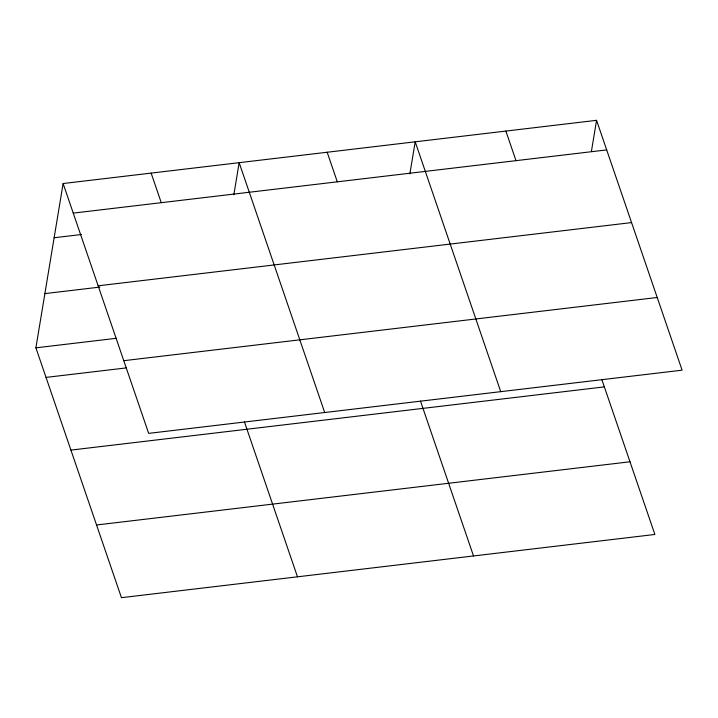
<?xml version="1.0" encoding="UTF-8"?>
<svg xmlns="http://www.w3.org/2000/svg" width="718" height="718" viewBox="0 0 718 718"><rect width="100%" height="100%" fill="white"/><g stroke="black" fill="none" stroke-linecap="round" stroke-linejoin="round"><path stroke-width="1.08" d="M601.828 379.517L654.879 534.47L121.441 597.672L35.9 347.826L63.121 183.53L596.559 120.328L682.1 370.174L148.662 433.376L63.121 183.53M233.844 194.766L239.157 162.672L324.698 412.518M409.87 173.909L415.192 141.814L500.733 391.66M591.426 151.31L596.559 120.328M73.254 213.111L606.683 149.909M54.137 237.748L81.646 234.49M98.133 285.8L631.571 222.589M44.884 293.608L99.892 287.092M35.9 347.826L116.217 338.313M123.774 360.687L657.212 297.485M46.024 377.408L126.341 367.894M70.911 450.096L604.35 386.885M96.553 524.984L629.991 461.782M505.876 131.071L516 160.653M420.461 401.003L473.512 555.956M327.175 152.243L337.298 181.825M244.425 421.861L297.476 576.814M151.139 173.101L161.263 202.682"/></g></svg>
